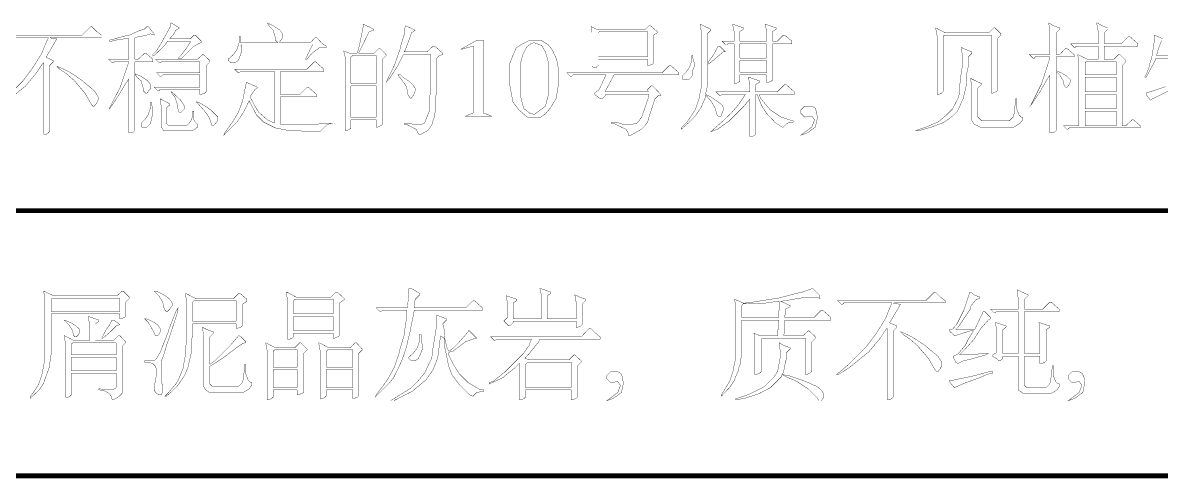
# Model space of a CAD drawing. Extents: x 94 to 452, y -72 to 1042.
# Drawn here: x 280.06 to 314.61, y 211.35 to 225.16 of the extents above; entities that cross this region are included whole.
import ezdxf

# ---------------------------------------------------------------- set-up
doc = ezdxf.new("R2010")
doc.units = 0
doc.header["$MEASUREMENT"] = 0
doc.layers.add('TREE_LAYER', color=7, linetype='Continuous')

msp = doc.modelspace()

# ---------------------------------------------------------------- linework, layer by layer
at = {"layer": 'TREE_LAYER'}
for points, const_width, elevation in [([(282.153863, 225.048698), (282.126412, 225.048698), (281.865627, 224.787914), (279.189157, 224.787914)], 0.01, 65), ([(279.559745, 222.770267), (280.136216, 223.236933), (280.479353, 223.648698), (280.644059, 223.895757), (280.685235, 223.950659), (280.698961, 223.923208), (280.698961, 221.782031), (280.767588, 221.782031), (280.836216, 221.823208), (280.877392, 221.864384), (280.877392, 223.868306), (280.987196, 223.97811), (280.987196, 224.019286), (280.767588, 224.115365), (281.097, 224.67811), (281.097, 224.67811), (280.891118, 224.705561), (280.904843, 224.719286), (282.455823, 224.719286), (282.455823, 224.787914), (282.304843, 224.897718), (282.153863, 225.048698), (282.153863, 225.048698)], 0.01, 65), ([(283.869549, 225.048698), (283.828372, 225.048698), (283.74602, 224.966345), (283.649941, 224.938894), (283.636216, 224.938894), (283.293078, 224.787914), (283.265627, 224.787914), (282.895039, 224.691835), (282.867588, 224.67811), (282.689157, 224.636933), (282.689157, 224.609482), (282.77151, 224.609482), (282.867588, 224.636933), (282.908765, 224.636933), (282.908765, 224.650659), (283.183274, 224.67811), (283.183274, 224.67811), (283.224451, 224.67811), (283.265627, 224.691835), (283.279353, 224.67811), (283.279353, 224.060463), (283.279353, 224.060463), (282.661706, 224.060463), (282.77151, 223.950659), (282.798961, 223.950659), (282.840137, 223.97811), (283.279353, 223.97811), (283.279353, 223.97811), (283.018569, 223.209482), (282.689157, 222.564384), (282.689157, 222.550659), (282.702882, 222.564384), (282.798961, 222.701639), (282.977392, 222.976149), (283.210725, 223.360463), (283.279353, 223.456541), (283.279353, 223.456541), (283.279353, 221.823208), (283.361706, 221.823208), (283.416608, 221.850659), (283.457784, 221.891835), (283.457784, 223.607521), (283.47151, 223.607521), (283.47151, 223.593796), (283.526412, 223.511443), (283.649941, 223.401639), (283.718569, 223.182031), (283.718569, 223.099678), (283.787196, 223.031051), (283.828372, 223.031051), (283.938176, 223.168306), (283.938176, 223.291835), (283.855823, 223.401639), (283.649941, 223.538894), (283.595039, 223.566345), (283.457784, 223.621247), (283.457784, 223.97811), (283.47151, 223.97811), (284.006804, 223.97811), (284.006804, 224.060463), (283.800922, 224.238894), (283.759745, 224.238894), (283.567588, 224.060463), (283.47151, 224.060463), (283.457784, 224.060463), (283.457784, 224.705561), (283.485235, 224.719286), (283.540137, 224.733012), (283.567588, 224.733012), (283.814647, 224.787914), (283.938176, 224.82909), (284.04798, 224.787914), (284.04798, 224.82909), (284.034255, 224.842816), (283.869549, 225.048698), (283.869549, 225.048698)], 0.01, 65), ([(284.569549, 225.158502), (284.555823, 225.158502), (284.555823, 225.076149), (284.32249, 224.650659), (284.295039, 224.595757), (284.116608, 224.307521), (284.006804, 224.197718), (284.006804, 224.170267), (284.04798, 224.170267), (284.363667, 224.472227), (284.459745, 224.609482), (285.14602, 224.609482), (285.14602, 224.595757), (285.14602, 224.568306), (284.995039, 224.348698), (284.857784, 224.170267), (284.775431, 224.087914), (284.885235, 224.087914), (285.255823, 224.458502), (285.269549, 224.458502), (285.475431, 224.568306), (285.475431, 224.609482), (285.297, 224.787914), (285.255823, 224.787914), (285.14602, 224.67811), (284.528372, 224.67811), (284.528372, 224.691835), (284.638176, 224.815365), (284.706804, 224.938894), (284.816608, 225.007521), (284.569549, 225.158502), (284.569549, 225.158502)], 0.01, 65), ([(287.479353, 225.158502), (287.479353, 225.158502), (287.54798, 225.048698), (287.657784, 224.938894), (287.726412, 224.719286), (287.726412, 224.636933), (287.795039, 224.568306), (287.795039, 224.568306), (286.669549, 224.568306), (286.669549, 224.568306), (286.669549, 224.746737), (286.628372, 224.746737), (286.628372, 224.568306), (286.559745, 224.348698), (286.449941, 224.197718), (286.298961, 224.060463), (286.298961, 224.019286), (286.381314, 223.950659), (286.491118, 223.950659), (286.600922, 224.019286), (286.669549, 224.197718), (286.710725, 224.307521), (286.710725, 224.431051), (286.683274, 224.485953), (286.697, 224.499678), (288.851902, 224.499678), (288.865627, 224.485953), (288.824451, 224.458502), (288.810725, 224.417325), (288.64602, 224.060463), (288.687196, 224.060463), (288.838176, 224.238894), (289.07151, 224.417325), (289.085235, 224.417325), (289.263667, 224.417325), (289.263667, 224.458502), (289.153863, 224.527129), (288.975431, 224.719286), (288.934255, 224.719286), (288.797, 224.568306), (287.849941, 224.568306), (287.849941, 224.568306), (287.849941, 224.582031), (287.94602, 224.705561), (287.94602, 224.82909), (287.863667, 224.938894), (287.657784, 225.076149), (287.479353, 225.158502), (287.479353, 225.158502)], 0.01, 65), ([(290.402882, 225.117325), (290.389157, 225.117325), (290.389157, 225.034972), (290.306804, 224.623208), (290.279353, 224.485953), (290.210725, 224.238894), (290.197, 224.238894), (289.977392, 224.238894), (289.798961, 224.307521), (289.840137, 224.142816), (289.840137, 221.891835), (289.92249, 221.905561), (289.977392, 221.933012), (290.018569, 221.974188), (290.018569, 222.221247), (290.032294, 222.221247), (290.787196, 222.221247), (290.787196, 222.221247), (290.787196, 222.001639), (290.828372, 222.001639), (290.924451, 222.042816), (290.979353, 222.083992), (290.979353, 224.060463), (291.089157, 224.170267), (291.089157, 224.197718), (290.897, 224.389874), (290.869549, 224.389874), (290.718569, 224.238894), (290.251902, 224.238894), (290.251902, 224.238894), (290.567588, 224.883992), (290.581314, 224.897718), (290.718569, 224.938894), (290.718569, 224.966345), (290.402882, 225.117325), (290.402882, 225.117325)], 0.01, 65), ([(291.679353, 225.076149), (291.665627, 225.062423), (291.638176, 224.815365), (291.528372, 224.458502), (291.528372, 224.417325), (291.336216, 223.868306), (291.089157, 223.360463), (291.17151, 223.442816), (291.44602, 223.868306), (291.610725, 224.197718), (292.434255, 224.197718), (292.434255, 224.197718), (292.434255, 223.374188), (292.434255, 223.374188), (292.420529, 223.031051), (292.406804, 222.619286), (292.406804, 222.509482), (292.324451, 222.3036), (292.297, 222.234972), (292.255823, 222.125169), (292.242098, 222.111443), (292.159745, 222.083992), (291.995039, 222.083992), (291.638176, 222.111443), (291.638176, 222.083992), (291.706804, 222.083992), (291.995039, 221.933012), (292.077392, 221.782031), (292.14602, 221.782031), (292.365627, 221.905561), (292.475431, 222.070267), (292.516608, 222.221247), (292.544059, 222.289874), (292.585235, 222.523208), (292.598961, 222.934972), (292.626412, 223.333012), (292.626412, 224.087914), (292.695039, 224.170267), (292.804843, 224.197718), (292.804843, 224.238894), (292.557784, 224.458502), (292.516608, 224.458502), (292.324451, 224.28007), (291.638176, 224.28007), (291.638176, 224.28007), (291.665627, 224.334972), (291.693078, 224.4036), (291.775431, 224.623208), (291.857784, 224.856541), (291.967588, 224.938894), (291.679353, 225.076149), (291.679353, 225.076149)], 0.01, 65), ([(299.104843, 225.076149), (299.063667, 225.076149), (298.953863, 224.966345), (297.47151, 224.966345), (297.306804, 225.048698), (297.334255, 224.870267), (297.334255, 223.840855), (297.402882, 223.799678), (297.444059, 223.799678), (297.526412, 223.868306), (297.526412, 224.046737), (297.526412, 224.060463), (299.02249, 224.060463), (299.02249, 224.046737), (299.02249, 223.868306), (299.063667, 223.868306), (299.173471, 223.909482), (299.200922, 223.950659), (299.200922, 224.787914), (299.310725, 224.856541), (299.310725, 224.897718), (299.104843, 225.076149), (299.104843, 225.076149)], 0.01, 65), ([(297.553863, 224.897718), (297.553863, 224.897718), (299.02249, 224.897718), (299.02249, 224.897718), (299.02249, 224.12909), (299.02249, 224.12909), (297.526412, 224.12909), (297.526412, 224.12909), (297.526412, 224.856541), (297.553863, 224.897718), (297.553863, 224.897718)], 0.01, 65), ([(300.628372, 225.117325), (300.614647, 225.117325), (300.614647, 225.089874), (300.655823, 224.870267), (300.655823, 223.236933), (300.600922, 222.976149), (300.587196, 222.88007), (300.477392, 222.550659), (300.367588, 222.372227), (300.216608, 222.15262), (300.038176, 221.974188), (300.038176, 221.933012), (300.27151, 222.138894), (300.477392, 222.344776), (300.655823, 222.619286), (300.765627, 222.88007), (300.779353, 222.962423), (300.806804, 222.948698), (300.957784, 222.770267), (301.067588, 222.57811), (301.12249, 222.385953), (301.163667, 222.331051), (301.24602, 222.331051), (301.314647, 222.509482), (301.314647, 222.591835), (301.287196, 222.660463), (301.259745, 222.687914), (301.095039, 222.811443), (300.930333, 222.921247), (300.793078, 222.989874), (300.793078, 223.058502), (300.834255, 223.236933), (300.834255, 224.82909), (300.944059, 224.938894), (300.944059, 224.966345), (300.765627, 225.048698), (300.628372, 225.117325), (300.628372, 225.117325)], 0.01, 65), ([(301.616608, 225.117325), (301.602882, 225.117325), (301.602882, 225.1036), (301.644059, 224.911443), (301.644059, 224.609482), (301.644059, 224.609482), (301.273471, 224.609482), (301.383274, 224.499678), (301.424451, 224.499678), (301.465627, 224.527129), (301.644059, 224.527129), (301.644059, 224.527129), (301.644059, 223.319286), (301.726412, 223.333012), (301.781314, 223.360463), (301.82249, 223.401639), (301.82249, 223.58007), (301.836216, 223.58007), (302.632294, 223.58007), (302.632294, 223.58007), (302.632294, 223.360463), (302.700922, 223.360463), (302.769549, 223.387914), (302.810725, 223.42909), (302.810725, 224.527129), (302.824451, 224.527129), (303.400922, 224.527129), (303.400922, 224.609482), (303.181314, 224.787914), (303.140137, 224.787914), (302.961706, 224.609482), (302.824451, 224.609482), (302.810725, 224.609482), (302.810725, 224.897718), (302.920529, 224.966345), (302.920529, 225.007521), (302.604843, 225.117325), (302.591118, 225.117325), (302.591118, 225.1036), (302.632294, 224.911443), (302.632294, 224.609482), (302.632294, 224.609482), (301.836216, 224.609482), (301.82249, 224.609482), (301.82249, 224.897718), (301.932294, 224.966345), (301.932294, 225.007521), (301.616608, 225.117325), (301.616608, 225.117325)], 0.01, 65), ([(307.765627, 225.007521), (307.765627, 225.007521), (307.765627, 224.98007), (307.806804, 224.760463), (307.806804, 222.989874), (307.889157, 223.0036), (307.944059, 223.031051), (307.985235, 223.072227), (307.985235, 224.746737), (308.026412, 224.787914), (309.440137, 224.787914), (309.453863, 224.787914), (309.453863, 223.031051), (309.495039, 223.031051), (309.591118, 223.072227), (309.632294, 223.099678), (309.632294, 224.67811), (309.742098, 224.787914), (309.742098, 224.82909), (309.563667, 225.007521), (309.52249, 225.007521), (309.37151, 224.856541), (308.053863, 224.856541), (307.765627, 225.007521), (307.765627, 225.007521)], 0.01, 65), ([(311.197, 225.158502), (311.197, 225.158502), (311.197, 225.131051), (311.224451, 224.911443), (311.224451, 224.211443), (311.224451, 224.197718), (310.606804, 224.197718), (310.716608, 224.087914), (310.757784, 224.087914), (310.785235, 224.12909), (311.224451, 224.12909), (311.224451, 224.12909), (311.224451, 224.087914), (310.977392, 223.319286), (310.64798, 222.660463), (310.757784, 222.811443), (310.936216, 223.085953), (311.155823, 223.470267), (311.224451, 223.566345), (311.224451, 223.566345), (311.224451, 221.823208), (311.306804, 221.823208), (311.375431, 221.850659), (311.416608, 221.891835), (311.416608, 223.676149), (311.416608, 223.689874), (311.526412, 223.58007), (311.636216, 223.401639), (311.663667, 223.250659), (311.704843, 223.209482), (311.74602, 223.209482), (311.814647, 223.291835), (311.855823, 223.387914), (311.855823, 223.42909), (311.732294, 223.55262), (311.567588, 223.648698), (311.457784, 223.689874), (311.416608, 223.717325), (311.416608, 224.12909), (311.416608, 224.12909), (311.965627, 224.12909), (311.965627, 224.197718), (311.74602, 224.389874), (311.704843, 224.389874), (311.526412, 224.197718), (311.416608, 224.197718), (311.416608, 224.211443), (311.416608, 224.856541), (311.526412, 224.966345), (311.526412, 225.007521), (311.334255, 225.076149), (311.197, 225.158502), (311.197, 225.158502)], 0.01, 65), ([(312.665627, 225.158502), (312.651902, 225.158502), (312.651902, 225.131051), (312.693078, 224.911443), (312.693078, 224.540855), (312.693078, 224.527129), (311.855823, 224.527129), (311.965627, 224.417325), (311.993078, 224.417325), (312.034255, 224.458502), (312.693078, 224.458502), (312.693078, 224.458502), (312.693078, 224.060463), (312.693078, 224.060463), (312.363667, 224.060463), (312.075431, 224.197718), (312.102882, 223.964384), (312.102882, 222.042816), (312.102882, 222.042816), (311.636216, 222.042816), (311.74602, 221.933012), (311.773471, 221.933012), (311.814647, 221.974188), (313.969549, 221.974188), (313.969549, 222.042816), (313.763667, 222.221247), (313.72249, 222.221247), (313.530333, 222.042816), (313.434255, 222.042816), (313.420529, 222.042816), (313.420529, 223.868306), (313.530333, 223.97811), (313.530333, 224.019286), (313.351902, 224.197718), (313.310725, 224.197718), (313.173471, 224.060463), (312.885235, 224.060463), (312.87151, 224.060463), (312.87151, 224.458502), (312.885235, 224.458502), (313.900922, 224.458502), (313.900922, 224.527129), (313.653863, 224.746737), (313.612686, 224.746737), (313.393078, 224.527129), (312.885235, 224.527129), (312.87151, 224.540855), (312.87151, 224.856541), (312.981314, 224.966345), (312.981314, 225.007521), (312.802882, 225.076149), (312.665627, 225.158502), (312.665627, 225.158502)], 0.01, 65), ([(279.381314, 224.719286), (280.836216, 224.719286), (280.836216, 224.705561), (280.698961, 224.389874), (280.698961, 224.376149), (280.616608, 224.197718), (280.355823, 223.785953), (280.067588, 223.401639), (279.504843, 222.838894)], 0.01, 65), ([(294.040137, 224.636933), (293.84798, 224.636933), (293.353863, 224.362423), (293.381314, 224.362423), (293.738176, 224.458502), (293.738176, 224.211443), (293.738176, 222.523208), (293.724451, 222.427129), (293.491118, 222.331051), (294.287196, 222.331051), (294.081314, 222.413404), (294.040137, 222.427129), (294.040137, 222.509482), (294.040137, 224.636933), (294.040137, 224.636933)], 0.01, 65), ([(295.783274, 224.636933), (295.453863, 224.636933), (295.179353, 224.499678), (295.028372, 224.389874), (294.932294, 224.170267), (294.836216, 223.923208), (294.82249, 223.593796), (294.82249, 223.374188), (294.932294, 222.770267), (295.110725, 222.523208), (295.37151, 222.3036), (295.783274, 222.3036), (295.783274, 222.3036), (295.920529, 222.399678), (296.07151, 222.57811), (296.249941, 222.88007), (296.291118, 223.140855), (296.332294, 223.360463), (296.332294, 223.470267), (296.332294, 223.662423), (296.263667, 224.046737), (296.140137, 224.321247), (296.002882, 224.499678), (295.783274, 224.636933), (295.783274, 224.636933)], 0.01, 65), ([(295.563667, 224.55458), (295.591118, 224.55458), (295.810725, 224.472227), (295.920529, 224.28007), (296.002882, 223.991835), (296.002882, 222.948698), (295.920529, 222.633012), (295.591118, 222.385953), (295.453863, 222.413404), (295.261706, 222.564384), (295.151902, 222.989874), (295.151902, 223.882031), (295.234255, 224.197718), (295.344059, 224.417325), (295.495039, 224.540855), (295.563667, 224.55458), (295.563667, 224.55458)], 0.01, 65), ([(314.655823, 224.67811), (314.395039, 224.787914), (314.395039, 224.595757), (314.326412, 224.156541), (314.326412, 224.12909), (314.257784, 223.923208), (314.257784, 223.868306), (314.175431, 223.648698), (314.106804, 223.511443), (314.14798, 223.511443), (314.14798, 223.511443), (314.408765, 223.991835), (314.449941, 224.087914), (314.834255, 224.087914)], 0.01, 65), ([(314.834255, 224.170267), (314.477392, 224.170267), (314.463667, 224.170267), (314.504843, 224.293796), (314.504843, 224.321247), (314.614647, 224.623208)], 0.01, 65), ([(285.544059, 224.197718), (285.516608, 224.197718), (285.365627, 224.060463), (284.089157, 224.060463), (284.198961, 223.950659), (284.226412, 223.950659), (284.267588, 223.97811), (285.434255, 223.97811), (285.434255, 223.97811), (285.434255, 223.662423), (285.434255, 223.648698), (284.116608, 223.648698), (284.226412, 223.538894), (284.267588, 223.538894), (284.308765, 223.58007), (285.434255, 223.58007), (285.434255, 223.58007), (285.434255, 223.223208), (285.434255, 223.209482), (284.04798, 223.209482), (284.157784, 223.099678), (284.198961, 223.099678), (284.226412, 223.140855), (285.434255, 223.140855), (285.434255, 223.140855), (285.434255, 222.989874), (285.475431, 222.989874), (285.585235, 223.031051), (285.626412, 223.072227), (285.626412, 223.868306), (285.736216, 223.97811), (285.736216, 224.019286), (285.544059, 224.197718), (285.544059, 224.197718)], 0.01, 65), ([(301.204843, 224.458502), (301.163667, 224.458502), (301.026412, 224.197718), (300.875431, 223.991835), (300.875431, 223.909482), (301.314647, 224.28007), (301.383274, 224.28007), (301.204843, 224.458502), (301.204843, 224.458502)], 0.01, 65), ([(301.82249, 224.527129), (301.836216, 224.527129), (302.632294, 224.527129), (302.632294, 224.527129), (302.632294, 224.101639), (302.632294, 224.087914), (301.836216, 224.087914), (301.82249, 224.101639), (301.82249, 224.527129), (301.82249, 224.527129)], 0.01, 65), ([(308.534255, 224.417325), (308.534255, 224.417325), (308.534255, 224.4036), (308.575431, 224.183992), (308.575431, 223.85458), (308.534255, 223.648698), (308.520529, 223.415365), (308.493078, 223.291835), (308.493078, 223.236933), (308.465627, 222.921247), (308.273471, 222.550659), (308.081314, 222.358502), (307.834255, 222.15262), (307.477392, 222.001639), (307.14798, 221.891835), (307.257784, 221.891835), (307.642098, 222.001639), (307.998961, 222.138894), (308.026412, 222.15262), (308.273471, 222.331051), (308.424451, 222.482031), (308.602882, 222.88007), (308.644059, 223.058502), (308.685235, 223.236933), (308.698961, 223.42909), (308.712686, 223.607521), (308.712686, 223.662423), (308.753863, 223.85458), (308.753863, 224.12909), (308.863667, 224.238894), (308.863667, 224.28007), (308.685235, 224.348698), (308.534255, 224.417325), (308.534255, 224.417325)], 0.01, 65), ([(288.94798, 223.97811), (288.906804, 223.97811), (288.687196, 223.758502), (286.491118, 223.758502), (286.600922, 223.648698), (286.628372, 223.648698), (286.669549, 223.689874), (287.685235, 223.689874), (287.698961, 223.689874), (287.698961, 222.125169), (287.685235, 222.125169), (287.479353, 222.221247), (287.218569, 222.45458), (287.12249, 222.605561), (286.957784, 222.921247), (287.108765, 223.140855), (287.177392, 223.182031), (287.177392, 223.209482), (286.84798, 223.360463), (286.738176, 222.825169), (286.738176, 222.811443), (286.600922, 222.440855), (286.449941, 222.193796), (286.298961, 221.974188), (286.189157, 221.823208), (286.161706, 221.75458), (286.573471, 222.166345), (286.779353, 222.482031), (286.930333, 222.797718), (286.930333, 222.797718), (287.149941, 222.372227), (287.369549, 222.15262), (287.726412, 221.974188), (288.151902, 221.891835), (289.085235, 221.864384), (289.304843, 222.083992), (289.455823, 222.111443), (288.824451, 222.083992), (287.877392, 222.083992), (287.877392, 222.083992), (287.877392, 222.921247), (287.877392, 222.921247), (288.975431, 222.921247), (288.975431, 222.989874), (288.728372, 223.209482), (288.687196, 223.209482), (288.467588, 222.989874), (287.877392, 222.989874), (287.877392, 223.0036), (287.877392, 223.689874), (287.877392, 223.689874), (289.195039, 223.689874), (289.195039, 223.758502), (288.94798, 223.97811), (288.94798, 223.97811)], 0.01, 65), ([(290.059745, 224.156541), (290.059745, 224.170267), (290.787196, 224.170267), (290.787196, 224.156541), (290.787196, 223.333012), (290.787196, 223.319286), (290.032294, 223.319286), (290.018569, 223.333012), (290.018569, 224.12909), (290.059745, 224.156541), (290.059745, 224.156541)], 0.01, 65), ([(299.72249, 223.868306), (299.681314, 223.868306), (299.461706, 223.648698), (296.565627, 223.648698), (296.675431, 223.538894), (296.716608, 223.538894), (296.757784, 223.58007), (297.759745, 223.58007), (297.759745, 223.58007), (297.74602, 223.55262), (297.553863, 223.140855), (297.416608, 223.031051), (297.416608, 222.989874), (297.595039, 222.85262), (297.636216, 222.85262), (297.74602, 222.962423), (297.74602, 222.989874), (299.049941, 222.989874), (299.063667, 222.948698), (298.844059, 222.3036), (298.693078, 222.111443), (298.528372, 222.083992), (298.281314, 222.083992), (298.04798, 222.15262), (297.924451, 222.15262), (297.924451, 222.111443), (297.993078, 222.111443), (298.363667, 221.933012), (298.432294, 221.823208), (298.432294, 221.75458), (298.514647, 221.75458), (298.830333, 221.933012), (298.953863, 222.056541), (299.02249, 222.15262), (299.063667, 222.3036), (299.242098, 222.85262), (299.351902, 222.962423), (299.420529, 222.962423), (299.420529, 222.989874), (299.173471, 223.250659), (299.132294, 223.250659), (299.02249, 223.140855), (299.036216, 223.085953), (299.036216, 223.072227), (297.74602, 223.072227), (297.74602, 223.099678), (297.993078, 223.566345), (298.006804, 223.58007), (299.969549, 223.58007), (299.969549, 223.648698), (299.72249, 223.868306), (299.72249, 223.868306)], 0.01, 65), ([(300.395039, 224.170267), (300.367588, 224.170267), (300.367588, 224.019286), (300.285235, 223.799678), (300.175431, 223.648698), (300.065627, 223.538894), (300.065627, 223.470267), (300.106804, 223.42909), (300.257784, 223.42909), (300.367588, 223.538894), (300.395039, 223.7036), (300.395039, 223.731051), (300.436216, 223.827129), (300.436216, 223.950659), (300.395039, 224.087914), (300.395039, 224.170267), (300.395039, 224.170267)], 0.01, 65), ([(301.82249, 224.019286), (301.836216, 224.019286), (302.632294, 224.019286), (302.632294, 224.019286), (302.632294, 223.662423), (302.632294, 223.648698), (301.836216, 223.648698), (301.82249, 223.662423), (301.82249, 224.019286), (301.82249, 224.019286)], 0.01, 65), ([(312.32249, 223.97811), (312.32249, 223.97811), (313.242098, 223.97811), (313.242098, 223.97811), (313.242098, 223.58007), (313.242098, 223.58007), (312.295039, 223.58007), (312.295039, 223.58007), (312.295039, 223.950659), (312.32249, 223.97811), (312.32249, 223.97811)], 0.01, 65), ([(281.110725, 223.840855), (281.097, 223.840855), (281.179353, 223.758502), (281.385235, 223.621247), (281.618569, 223.415365), (281.94798, 223.031051), (282.153863, 222.674188), (282.195039, 222.633012), (282.236216, 222.633012), (282.304843, 222.72909), (282.34602, 222.811443), (282.34602, 222.921247), (282.236216, 223.099678), (281.838176, 223.42909), (281.618569, 223.58007), (281.440137, 223.689874), (281.206804, 223.799678), (281.110725, 223.840855), (281.110725, 223.840855)], 0.01, 65), ([(291.528372, 223.58007), (291.44602, 223.58007), (291.555823, 223.442816), (291.706804, 223.223208), (291.74798, 222.989874), (291.816608, 222.88007), (291.857784, 222.88007), (291.926412, 222.989874), (291.967588, 223.099678), (291.967588, 223.182031), (291.898961, 223.27811), (291.802882, 223.374188), (291.597, 223.511443), (291.528372, 223.58007), (291.528372, 223.58007)], 0.01, 65), ([(302.097, 223.511443), (302.083274, 223.511443), (302.083274, 223.483992), (302.124451, 223.305561), (302.124451, 223.072227), (302.110725, 223.072227), (301.095039, 223.072227), (301.204843, 222.962423), (301.24602, 222.962423), (301.273471, 222.989874), (301.973471, 222.989874), (301.987196, 222.989874), (301.795039, 222.701639), (301.575431, 222.440855), (301.287196, 222.166345), (300.944059, 221.864384), (301.136216, 221.933012), (301.493078, 222.18007), (301.932294, 222.619286), (302.110725, 222.838894), (302.124451, 222.838894), (302.124451, 221.713404), (302.193078, 221.713404), (302.261706, 221.740855), (302.302882, 221.782031), (302.302882, 222.989874), (302.302882, 222.989874), (302.330333, 222.989874), (302.344059, 222.989874), (302.481314, 222.646737), (302.632294, 222.413404), (302.893078, 222.138894), (303.098961, 222.001639), (303.140137, 222.001639), (303.249941, 222.111443), (303.359745, 222.15262), (303.442098, 222.15262), (303.442098, 222.193796), (303.400922, 222.193796), (303.07151, 222.3036), (302.742098, 222.523208), (302.453863, 222.866345), (302.440137, 222.893796), (302.412686, 222.989874), (302.412686, 222.989874), (303.469549, 222.989874), (303.469549, 223.072227), (303.22249, 223.291835), (303.181314, 223.291835), (302.961706, 223.072227), (302.302882, 223.072227), (302.302882, 223.072227), (302.302882, 223.291835), (302.412686, 223.360463), (302.412686, 223.401639), (302.097, 223.511443), (302.097, 223.511443)], 0.01, 65), ([(312.295039, 223.497718), (312.295039, 223.511443), (313.242098, 223.511443), (313.242098, 223.497718), (313.242098, 223.072227), (313.242098, 223.072227), (312.295039, 223.072227), (312.295039, 223.072227), (312.295039, 223.497718), (312.295039, 223.497718)], 0.01, 65), ([(290.018569, 223.250659), (290.032294, 223.250659), (290.787196, 223.250659), (290.787196, 223.250659), (290.787196, 222.3036), (290.787196, 222.3036), (290.032294, 222.3036), (290.018569, 222.3036), (290.018569, 223.250659), (290.018569, 223.250659)], 0.01, 65), ([(308.836216, 223.470267), (308.82249, 223.470267), (308.82249, 223.442816), (308.863667, 223.223208), (308.863667, 222.193796), (308.932294, 222.083992), (309.110725, 222.001639), (310.140137, 222.001639), (310.208765, 222.042816), (310.332294, 222.125169), (310.400922, 222.221247), (310.400922, 222.3036), (310.359745, 222.3036), (310.291118, 222.372227), (310.22249, 222.550659), (310.22249, 222.85262), (310.181314, 222.85262), (310.181314, 222.756541), (310.140137, 222.399678), (310.112686, 222.3036), (310.002882, 222.193796), (309.151902, 222.193796), (309.042098, 222.3036), (309.042098, 223.182031), (309.151902, 223.291835), (309.151902, 223.319286), (308.973471, 223.401639), (308.836216, 223.470267), (308.836216, 223.470267)], 0.01, 65), ([(314.738176, 223.223208), (314.14798, 223.031051), (314.14798, 222.989874), (314.285235, 222.811443), (314.326412, 222.85262), (314.340137, 222.85262), (314.834255, 223.099678)], 0.01, 65), ([(284.240137, 222.85262), (284.226412, 222.85262), (284.226412, 222.825169), (284.267588, 222.605561), (284.267588, 222.001639), (284.336216, 221.891835), (285.214647, 221.891835), (285.283274, 221.933012), (285.365627, 222.001639), (285.365627, 222.083992), (285.297, 222.15262), (285.255823, 222.221247), (285.255823, 222.482031), (285.214647, 222.482031), (285.214647, 222.372227), (285.187196, 222.221247), (285.104843, 222.111443), (285.036216, 222.042816), (284.487196, 222.042816), (284.418569, 222.111443), (284.418569, 222.591835), (284.514647, 222.660463), (284.528372, 222.660463), (284.528372, 222.701639), (284.240137, 222.85262), (284.240137, 222.85262)], 0.01, 65), ([(284.569549, 223.072227), (284.555823, 223.072227), (284.679353, 222.907521), (284.74798, 222.701639), (284.775431, 222.523208), (284.775431, 222.482031), (284.816608, 222.440855), (284.857784, 222.440855), (284.967588, 222.550659), (284.967588, 222.633012), (284.857784, 222.811443), (284.624451, 223.031051), (284.569549, 223.072227), (284.569549, 223.072227)], 0.01, 65), ([(312.295039, 222.989874), (312.295039, 222.989874), (313.242098, 222.989874), (313.242098, 222.989874), (313.242098, 222.564384), (313.242098, 222.550659), (312.295039, 222.550659), (312.295039, 222.564384), (312.295039, 222.989874), (312.295039, 222.989874)], 0.01, 65), ([(283.979353, 222.742816), (283.938176, 222.742816), (283.938176, 222.591835), (283.869549, 222.372227), (283.759745, 222.221247), (283.649941, 222.111443), (283.649941, 222.042816), (283.677392, 222.001639), (283.828372, 222.001639), (283.938176, 222.111443), (283.979353, 222.276149), (283.979353, 222.3036), (284.006804, 222.399678), (284.006804, 222.523208), (283.979353, 222.660463), (283.979353, 222.742816), (283.979353, 222.742816)], 0.01, 65), ([(285.338176, 222.770267), (285.324451, 222.770267), (285.338176, 222.756541), (285.557784, 222.509482), (285.653863, 222.385953), (285.736216, 222.248698), (285.804843, 222.042816), (285.84602, 222.042816), (285.983274, 222.193796), (285.983274, 222.3036), (285.791118, 222.495757), (285.667588, 222.591835), (285.489157, 222.701639), (285.338176, 222.770267), (285.338176, 222.770267)], 0.01, 65), ([(304.004843, 222.633012), (303.785235, 222.633012), (303.675431, 222.523208), (303.675431, 222.413404), (303.785235, 222.3036), (304.004843, 222.331051), (304.087196, 222.221247), (304.004843, 222.001639), (303.675431, 221.75458), (303.867588, 221.823208), (304.114647, 222.001639), (304.169549, 222.262423), (304.155823, 222.440855), (304.100922, 222.57811), (304.004843, 222.633012), (304.004843, 222.633012)], 0.01, 65), ([(312.295039, 222.482031), (312.295039, 222.482031), (313.242098, 222.482031), (313.242098, 222.482031), (313.242098, 222.042816), (313.242098, 222.042816), (312.295039, 222.042816), (312.295039, 222.042816), (312.295039, 222.482031), (312.295039, 222.482031)], 0.01, 65), ([(221.22612, 219.464371), (399.22612, 219.464371)], 0.15, 178), ([(280.698974, 217.023767), (280.698974, 217.023767), (280.698974, 217.010041), (280.726425, 216.790434), (280.726425, 214.937492), (280.657797, 214.566904), (280.657797, 214.539453), (280.547993, 214.210041), (280.438189, 214.03161), (280.287209, 213.812002), (280.287209, 213.770826), (280.561719, 214.03161), (280.698974, 214.237492), (280.712699, 214.30612), (280.795052, 214.512002), (280.808778, 214.553179), (280.877405, 214.745336), (280.89113, 214.923767), (280.89113, 214.923767), (280.89113, 214.964943), (280.918581, 215.088473), (280.918581, 216.323767), (280.918581, 216.337492), (282.99113, 216.337492), (283.004856, 216.323767), (283.004856, 216.186512), (283.046032, 216.186512), (283.142111, 216.227688), (283.183287, 216.255139), (283.183287, 216.694355), (283.293091, 216.804159), (283.293091, 216.845336), (283.11466, 217.023767), (283.073483, 217.023767), (282.922503, 216.886512), (280.987209, 216.886512), (280.698974, 217.023767), (280.698974, 217.023767)], 0.01, 66), ([(284.130346, 217.023767), (284.047993, 217.023767), (284.198974, 216.872786), (284.308778, 216.694355), (284.336229, 216.543375), (284.377405, 216.447296), (284.418581, 216.40612), (284.446032, 216.40612), (284.528385, 216.488473), (284.597013, 216.584551), (284.597013, 216.666904), (284.51466, 216.790434), (284.377405, 216.886512), (284.130346, 217.023767), (284.130346, 217.023767)], 0.01, 66), ([(285.008778, 216.955139), (284.995052, 216.955139), (284.995052, 216.927688), (285.036229, 216.708081), (285.036229, 215.637492), (284.995052, 215.1571), (284.995052, 215.074747), (284.926425, 214.704159), (284.926425, 214.676708), (284.775444, 214.319845), (284.706817, 214.210041), (284.487209, 213.949257), (284.377405, 213.839453), (284.418581, 213.839453), (284.583287, 213.976708), (284.747993, 214.141414), (284.967601, 214.4571), (285.077405, 214.717885), (285.077405, 214.772786), (285.104856, 214.855139), (285.146032, 215.033571), (285.187209, 215.212002), (285.187209, 215.568865), (285.21466, 215.664943), (285.21466, 216.035532), (285.228385, 216.035532), (286.532307, 216.035532), (286.532307, 216.035532), (286.532307, 215.898277), (286.573483, 215.898277), (286.669562, 215.925728), (286.724464, 215.966904), (286.724464, 216.625728), (286.861719, 216.721806), (286.861719, 216.735532), (286.861719, 216.776708), (286.655836, 216.955139), (286.61466, 216.955139), (286.463679, 216.804159), (285.297013, 216.804159), (285.008778, 216.955139), (285.008778, 216.955139)], 0.01, 66), ([(288.069562, 216.996316), (288.055836, 216.996316), (288.055836, 216.968865), (288.097013, 216.749257), (288.097013, 215.568865), (288.16564, 215.568865), (288.234268, 215.596316), (288.275444, 215.637492), (288.275444, 215.747296), (288.28917, 215.747296), (289.483287, 215.747296), (289.483287, 215.747296), (289.483287, 215.596316), (289.524464, 215.596316), (289.620542, 215.637492), (289.675444, 215.678669), (289.675444, 216.666904), (289.812699, 216.762983), (289.812699, 216.776708), (289.812699, 216.804159), (289.606817, 216.996316), (289.56564, 216.996316), (289.41466, 216.845336), (288.357797, 216.845336), (288.069562, 216.996316), (288.069562, 216.996316)], 0.01, 66), ([(291.857797, 217.10612), (291.775444, 217.10612), (291.775444, 216.968865), (291.734268, 216.515924), (290.787209, 216.515924), (290.897013, 216.40612), (290.938189, 216.40612), (290.979366, 216.447296), (291.720542, 216.447296), (291.720542, 216.433571), (291.706817, 216.296316), (291.706817, 216.213963), (291.638189, 215.747296), (291.638189, 215.70612), (291.487209, 215.198277), (291.487209, 215.1571), (291.336229, 214.717885), (291.157797, 214.388473), (291.006817, 214.168865), (290.787209, 213.88063), (290.759758, 213.812002), (291.171523, 214.223767), (291.308778, 214.388473), (291.555836, 214.896316), (291.706817, 215.335532), (291.747993, 215.527688), (291.816621, 215.802198), (291.816621, 215.829649), (291.926425, 216.351218), (291.94015, 216.447296), (294.012699, 216.447296), (294.012699, 216.515924), (293.76564, 216.735532), (293.724464, 216.735532), (293.504856, 216.515924), (291.94015, 216.515924), (291.94015, 216.543375), (291.967601, 216.776708), (292.104856, 216.913963), (292.104856, 216.955139), (291.857797, 217.10612), (291.857797, 217.10612)], 0.01, 66), ([(295.769562, 217.10612), (295.755836, 217.10612), (295.755836, 217.078669), (295.797013, 216.900237), (295.797013, 216.186512), (295.783287, 216.186512), (294.959758, 216.186512), (294.946032, 216.186512), (294.946032, 216.666904), (295.055836, 216.735532), (295.055836, 216.735532), (295.055836, 216.776708), (294.726425, 216.886512), (294.767601, 216.68063), (294.767601, 216.227688), (294.657797, 216.117885), (294.808778, 215.966904), (294.836229, 215.966904), (294.946032, 216.076708), (294.946032, 216.104159), (294.959758, 216.117885), (296.853876, 216.117885), (296.853876, 216.104159), (296.853876, 215.925728), (296.936229, 215.939453), (296.99113, 215.966904), (297.032307, 216.008081), (297.032307, 216.625728), (297.142111, 216.735532), (297.142111, 216.776708), (296.963679, 216.845336), (296.812699, 216.913963), (296.853876, 216.68063), (296.853876, 216.186512), (296.853876, 216.186512), (295.975444, 216.186512), (295.975444, 216.186512), (295.975444, 216.886512), (296.085248, 216.955139), (296.085248, 216.955139), (296.085248, 216.996316), (295.769562, 217.10612), (295.769562, 217.10612)], 0.01, 66), ([(304.032307, 217.10612), (303.716621, 216.996316), (303.68917, 216.996316), (302.961719, 216.804159), (302.920542, 216.804159), (302.055836, 216.666904), (301.987209, 216.666904), (301.987209, 216.653179), (301.918581, 216.653179), (301.918581, 216.666904), (301.89113, 216.68063), (301.657797, 216.776708), (301.698974, 216.598277), (301.698974, 215.00612), (301.616621, 214.635532), (301.616621, 214.608081), (301.506817, 214.278669), (301.397013, 214.100237), (301.259758, 213.88063), (301.259758, 213.839453), (301.520542, 214.113963), (301.657797, 214.319845), (301.671523, 214.374747), (301.767601, 214.594355), (301.767601, 214.635532), (301.836229, 214.827688), (301.849954, 214.992394), (301.863679, 214.992394), (301.863679, 215.033571), (301.877405, 215.1571), (301.877405, 216.145336), (301.877405, 216.145336), (302.98917, 216.145336), (303.002895, 216.145336), (302.98917, 216.035532), (302.98917, 216.035532), (302.98917, 215.939453), (302.98917, 215.939453), (302.98917, 215.8571), (302.975444, 215.8571), (302.975444, 215.761022), (302.975444, 215.761022), (302.975444, 215.678669), (302.975444, 215.678669), (302.412699, 215.678669), (302.247993, 215.747296), (302.275444, 215.568865), (302.275444, 214.498277), (302.371523, 214.512002), (302.426425, 214.539453), (302.467601, 214.58063), (302.467601, 215.568865), (302.495052, 215.596316), (303.812699, 215.596316), (303.812699, 215.596316), (303.812699, 214.498277), (303.853876, 214.498277), (303.949954, 214.539453), (304.004856, 214.58063), (304.004856, 215.486512), (304.11466, 215.596316), (304.11466, 215.637492), (303.922503, 215.815924), (303.895052, 215.815924), (303.744072, 215.678669), (303.167601, 215.678669), (303.153876, 215.678669), (303.153876, 215.719845), (303.167601, 215.733571), (303.167601, 215.829649), (303.167601, 215.829649), (303.167601, 215.925728), (303.167601, 215.925728), (303.167601, 216.021806), (303.181327, 216.035532), (303.181327, 216.145336), (303.181327, 216.145336), (304.581327, 216.145336), (304.581327, 216.227688), (304.334268, 216.447296), (304.293091, 216.447296), (304.073483, 216.227688), (303.195052, 216.227688), (303.181327, 216.227688), (303.181327, 216.296316), (303.195052, 216.296316), (303.195052, 216.474747), (303.332307, 216.543375), (303.346032, 216.5571), (303.346032, 216.584551), (303.057797, 216.721806), (303.085248, 216.721806), (303.208778, 216.735532), (303.84015, 216.845336), (304.11466, 216.845336), (304.251915, 216.804159), (304.224464, 216.913963), (304.032307, 217.10612), (304.032307, 217.10612)], 0.01, 66), ([(307.751915, 216.996316), (307.724464, 216.996316), (307.463679, 216.735532), (304.787209, 216.735532), (304.897013, 216.625728), (304.938189, 216.625728), (304.979366, 216.666904), (306.434268, 216.666904), (306.434268, 216.653179), (306.297013, 216.337492), (306.297013, 216.323767), (306.21466, 216.145336), (305.953876, 215.733571), (305.66564, 215.349257), (305.102895, 214.786512), (304.759758, 214.498277), (304.842111, 214.512002), (305.157797, 214.717885), (305.734268, 215.184551), (306.077405, 215.596316), (306.242111, 215.843375), (306.283287, 215.898277), (306.297013, 215.870826), (306.297013, 213.729649), (306.36564, 213.729649), (306.434268, 213.770826), (306.475444, 213.812002), (306.475444, 215.815924), (306.585248, 215.925728), (306.585248, 215.966904), (306.36564, 216.062983), (306.695052, 216.625728), (306.695052, 216.625728), (306.48917, 216.653179), (306.502895, 216.666904), (308.053876, 216.666904), (308.053876, 216.735532), (307.902895, 216.845336), (307.751915, 216.996316), (307.751915, 216.996316)], 0.01, 66), ([(308.836229, 216.996316), (308.808778, 216.996316), (308.795052, 216.98259), (308.616621, 216.447296), (308.397013, 216.008081), (308.259758, 215.8571), (308.177405, 215.8571), (308.177405, 215.815924), (308.328385, 215.678669), (308.369562, 215.678669), (308.795052, 215.815924), (308.904856, 215.815924), (308.904856, 215.815924), (308.74015, 215.541414), (308.657797, 215.376708), (308.438189, 215.115924), (308.287209, 215.047296), (308.369562, 214.868865), (308.438189, 214.827688), (308.602895, 214.910041), (308.904856, 214.978669), (308.987209, 215.00612), (309.275444, 215.088473), (309.357797, 215.129649), (308.671523, 215.102198), (308.575444, 215.088473), (308.479366, 215.088473), (308.657797, 215.266904), (308.918581, 215.555139), (309.138189, 215.898277), (309.357797, 216.145336), (309.426425, 216.186512), (309.426425, 216.227688), (309.247993, 216.40612), (309.206817, 216.40612), (308.946032, 215.8571), (308.369562, 215.8571), (308.369562, 215.8571), (308.451915, 215.939453), (308.808778, 216.474747), (308.836229, 216.584551), (309.000934, 216.776708), (309.097013, 216.804159), (309.097013, 216.845336), (308.918581, 216.913963), (308.836229, 216.996316), (308.836229, 216.996316)], 0.01, 66), ([(310.236229, 217.064943), (310.236229, 217.064943), (310.236229, 217.037492), (310.263679, 216.817885), (310.263679, 216.488473), (310.263679, 216.474747), (309.426425, 216.474747), (309.536229, 216.364943), (309.577405, 216.364943), (309.604856, 216.40612), (310.263679, 216.40612), (310.263679, 216.40612), (310.263679, 215.129649), (310.263679, 215.129649), (309.797013, 215.129649), (309.797013, 215.129649), (309.797013, 215.8571), (309.893091, 215.925728), (309.906817, 215.966904), (309.577405, 216.076708), (309.604856, 215.870826), (309.604856, 215.1571), (309.495052, 215.088473), (309.495052, 215.047296), (309.604856, 214.978669), (309.687209, 214.910041), (309.71466, 214.910041), (309.797013, 214.978669), (309.797013, 215.047296), (310.263679, 215.047296), (310.263679, 215.047296), (310.263679, 214.03161), (310.41466, 213.921806), (311.251915, 213.921806), (311.320542, 213.949257), (311.430346, 214.017885), (311.512699, 214.127688), (311.512699, 214.210041), (311.471523, 214.210041), (311.402895, 214.278669), (311.334268, 214.4571), (311.334268, 214.759061), (311.293091, 214.759061), (311.293091, 214.662983), (311.251915, 214.319845), (311.224464, 214.210041), (311.11466, 214.100237), (310.524464, 214.100237), (310.455836, 214.168865), (310.455836, 215.047296), (310.455836, 215.047296), (310.922503, 215.047296), (310.922503, 215.047296), (310.922503, 214.827688), (311.018581, 214.841414), (311.073483, 214.868865), (311.11466, 214.910041), (311.11466, 215.8571), (311.224464, 215.925728), (311.224464, 215.966904), (311.210738, 215.966904), (310.895052, 216.076708), (310.922503, 215.870826), (310.922503, 215.129649), (310.922503, 215.129649), (310.455836, 215.129649), (310.455836, 215.129649), (310.455836, 216.40612), (310.455836, 216.40612), (311.512699, 216.40612), (311.512699, 216.474747), (311.26564, 216.694355), (311.224464, 216.694355), (311.004856, 216.474747), (310.455836, 216.474747), (310.455836, 216.488473), (310.455836, 216.776708), (310.56564, 216.886512), (310.56564, 216.913963), (310.373483, 216.996316), (310.236229, 217.064943), (310.236229, 217.064943)], 0.01, 66), ([(280.946032, 216.804159), (280.946032, 216.804159), (282.99113, 216.804159), (283.004856, 216.804159), (283.004856, 216.40612), (282.99113, 216.40612), (280.918581, 216.40612), (280.918581, 216.40612), (280.918581, 216.776708), (280.946032, 216.804159), (280.946032, 216.804159)], 0.01, 66), ([(285.255836, 216.735532), (285.255836, 216.735532), (286.532307, 216.735532), (286.532307, 216.735532), (286.532307, 216.117885), (286.532307, 216.117885), (285.228385, 216.117885), (285.21466, 216.117885), (285.21466, 216.694355), (285.255836, 216.735532), (285.255836, 216.735532)], 0.01, 66), ([(288.316621, 216.762983), (288.316621, 216.776708), (289.483287, 216.776708), (289.483287, 216.762983), (289.483287, 216.337492), (289.483287, 216.337492), (288.28917, 216.337492), (288.275444, 216.337492), (288.275444, 216.735532), (288.316621, 216.762983), (288.316621, 216.762983)], 0.01, 66), ([(302.98917, 216.708081), (302.98917, 216.721806), (303.016621, 216.708081), (303.016621, 216.433571), (303.002895, 216.433571), (303.002895, 216.337492), (303.002895, 216.323767), (303.002895, 216.227688), (302.98917, 216.227688), (301.877405, 216.227688), (301.877405, 216.227688), (301.877405, 216.584551), (301.918581, 216.639453), (302.687209, 216.666904), (302.824464, 216.694355), (302.98917, 216.708081), (302.98917, 216.708081)], 0.01, 66), ([(282.057797, 216.255139), (282.044072, 216.255139), (282.044072, 216.241414), (282.085248, 216.049257), (282.085248, 215.527688), (282.085248, 215.527688), (281.604856, 215.527688), (281.316621, 215.678669), (281.357797, 215.43161), (281.357797, 213.812002), (281.44015, 213.812002), (281.495052, 213.839453), (281.536229, 213.88063), (281.536229, 214.539453), (281.536229, 214.539453), (282.881327, 214.539453), (282.895052, 214.539453), (282.895052, 214.100237), (282.812699, 214.03161), (282.606817, 214.03161), (282.400934, 214.059061), (282.373483, 214.059061), (282.373483, 214.03161), (282.56564, 213.990434), (282.675444, 213.921806), (282.744072, 213.839453), (282.771523, 213.743375), (282.785248, 213.729649), (282.895052, 213.770826), (282.99113, 213.839453), (283.073483, 213.921806), (283.073483, 215.349257), (283.183287, 215.459061), (283.183287, 215.486512), (283.004856, 215.678669), (282.963679, 215.678669), (282.812699, 215.527688), (282.277405, 215.527688), (282.263679, 215.527688), (282.263679, 216.035532), (282.373483, 216.104159), (282.373483, 216.117885), (282.373483, 216.145336), (282.057797, 216.255139), (282.057797, 216.255139)], 0.01, 66), ([(284.775444, 216.515924), (284.706817, 216.40612), (284.487209, 215.843375), (284.487209, 215.815924), (284.226425, 215.1571), (284.116621, 214.978669), (284.047993, 214.910041), (283.759758, 214.910041), (283.759758, 214.868865), (283.869562, 214.868865), (284.006817, 214.827688), (284.08917, 214.745336), (284.116621, 214.649257), (284.116621, 214.498277), (284.08917, 214.30612), (284.08917, 214.278669), (284.047993, 214.18259), (284.047993, 214.03161), (284.08917, 213.949257), (284.185248, 213.88063), (284.267601, 213.88063), (284.308778, 213.976708), (284.308778, 214.141414), (284.267601, 214.278669), (284.267601, 214.910041), (284.308778, 215.00612), (284.349954, 215.129649), (284.446032, 215.445336), (284.473483, 215.513963), (284.747993, 216.351218), (284.747993, 216.378669), (284.775444, 216.515924), (284.775444, 216.515924)], 0.01, 66), ([(288.275444, 216.255139), (288.28917, 216.255139), (289.483287, 216.255139), (289.483287, 216.255139), (289.483287, 215.829649), (289.483287, 215.815924), (288.28917, 215.815924), (288.275444, 215.829649), (288.275444, 216.255139), (288.275444, 216.255139)], 0.01, 66), ([(292.626425, 216.296316), (292.626425, 216.296316), (292.626425, 216.021806), (292.48917, 215.170826), (292.475444, 215.00612), (292.255836, 214.539453), (292.036229, 214.278669), (291.844072, 214.086512), (291.226425, 213.702198), (291.322503, 213.702198), (291.885248, 213.990434), (292.297013, 214.333571), (292.516621, 214.649257), (292.653876, 215.00612), (292.695052, 215.321806), (292.736229, 215.664943), (292.846032, 215.596316), (292.846032, 215.404159), (292.887209, 215.225728), (292.983287, 214.759061), (293.079366, 214.498277), (293.106817, 214.4571), (293.312699, 214.18259), (293.61466, 213.88063), (293.710738, 213.839453), (293.724464, 213.839453), (293.834268, 213.949257), (294.053876, 213.990434), (294.053876, 214.03161), (293.944072, 214.03161), (293.573483, 214.251218), (293.312699, 214.512002), (293.134268, 214.786512), (292.983287, 215.088473), (292.983287, 215.1571), (292.997013, 215.170826), (293.106817, 215.198277), (293.49113, 215.486512), (293.793091, 215.596316), (293.834268, 215.596316), (293.61466, 215.815924), (293.573483, 215.815924), (293.573483, 215.788473), (293.285248, 215.459061), (293.120542, 215.294355), (292.997013, 215.198277), (292.942111, 215.28063), (292.873483, 215.555139), (292.846032, 215.870826), (292.804856, 216.035532), (292.804856, 216.035532), (292.91466, 216.145336), (292.91466, 216.186512), (292.626425, 216.296316), (292.626425, 216.296316)], 0.01, 66), ([(281.330346, 216.145336), (281.316621, 216.145336), (281.467601, 215.994355), (281.563679, 215.843375), (281.577405, 215.802198), (281.604856, 215.678669), (281.646032, 215.637492), (281.687209, 215.637492), (281.755836, 215.70612), (281.797013, 215.815924), (281.797013, 215.8571), (281.659758, 215.98063), (281.508778, 216.076708), (281.453876, 216.090434), (281.330346, 216.145336), (281.330346, 216.145336)], 0.01, 66), ([(282.826425, 216.145336), (282.785248, 216.145336), (282.771523, 216.145336), (282.675444, 215.966904), (282.593091, 215.8571), (282.455836, 215.596316), (282.483287, 215.596316), (282.510738, 215.610041), (282.730346, 215.802198), (282.895052, 215.966904), (283.004856, 216.008081), (282.826425, 216.145336), (282.826425, 216.145336)], 0.01, 66), ([(283.800934, 216.186512), (283.759758, 216.186512), (283.842111, 216.104159), (283.938189, 215.966904), (284.08917, 215.678669), (284.157797, 215.678669), (284.198974, 215.719845), (284.226425, 215.774747), (284.226425, 215.898277), (284.157797, 215.994355), (284.047993, 216.076708), (283.910738, 216.145336), (283.800934, 216.186512), (283.800934, 216.186512)], 0.01, 66), ([(285.516621, 215.925728), (285.516621, 215.925728), (285.516621, 215.912002), (285.544072, 215.692394), (285.544072, 214.141414), (285.612699, 214.03161), (285.722503, 213.949257), (286.751915, 213.949257), (286.820542, 213.990434), (286.930346, 214.059061), (287.012699, 214.168865), (287.012699, 214.251218), (286.971523, 214.251218), (286.902895, 214.319845), (286.834268, 214.498277), (286.834268, 214.800237), (286.793091, 214.800237), (286.793091, 214.704159), (286.751915, 214.347296), (286.724464, 214.251218), (286.61466, 214.141414), (285.804856, 214.141414), (285.736229, 214.210041), (285.736229, 214.745336), (285.873483, 214.827688), (286.202895, 215.047296), (286.546032, 215.308081), (286.751915, 215.445336), (286.834268, 215.459061), (286.834268, 215.486512), (286.683287, 215.637492), (286.61466, 215.678669), (286.395052, 215.417885), (285.873483, 214.896316), (285.763679, 214.827688), (285.736229, 214.800237), (285.736229, 214.813963), (285.736229, 215.637492), (285.846032, 215.747296), (285.846032, 215.788473), (285.653876, 215.8571), (285.516621, 215.925728), (285.516621, 215.925728)], 0.01, 66), ([(292.146032, 215.70612), (292.104856, 215.70612), (292.104856, 215.527688), (292.036229, 215.308081), (291.926425, 215.1571), (291.775444, 215.019845), (291.775444, 214.978669), (291.857797, 214.910041), (291.967601, 214.910041), (292.063679, 214.978669), (292.146032, 215.1571), (292.187209, 215.266904), (292.187209, 215.390434), (292.146032, 215.527688), (292.146032, 215.70612), (292.146032, 215.70612)], 0.01, 66), ([(297.293091, 215.898277), (297.251915, 215.898277), (297.004856, 215.637492), (294.259758, 215.637492), (294.369562, 215.527688), (294.397013, 215.527688), (294.438189, 215.568865), (295.495052, 215.568865), (295.495052, 215.555139), (295.44015, 215.43161), (295.426425, 215.376708), (295.247993, 215.129649), (294.685248, 214.566904), (294.342111, 214.292394), (294.218581, 214.251218), (294.218581, 214.210041), (294.575444, 214.374747), (294.630346, 214.402198), (295.01466, 214.717885), (295.124464, 214.827688), (295.138189, 214.827688), (295.138189, 213.729649), (295.220542, 213.743375), (295.275444, 213.770826), (295.316621, 213.812002), (295.316621, 214.017885), (295.316621, 214.03161), (296.702895, 214.03161), (296.702895, 214.017885), (296.702895, 213.729649), (296.744072, 213.729649), (296.853876, 213.770826), (296.895052, 213.812002), (296.895052, 214.759061), (297.004856, 214.868865), (297.004856, 214.910041), (296.812699, 215.088473), (296.785248, 215.088473), (296.634268, 214.937492), (295.426425, 214.937492), (295.302895, 214.992394), (295.44015, 215.143375), (295.71466, 215.486512), (295.755836, 215.568865), (297.581327, 215.568865), (297.581327, 215.637492), (297.444072, 215.747296), (297.293091, 215.898277), (297.293091, 215.898277)], 0.01, 66), ([(306.708778, 215.788473), (306.695052, 215.788473), (306.777405, 215.70612), (306.983287, 215.568865), (307.216621, 215.362983), (307.546032, 214.978669), (307.751915, 214.621806), (307.793091, 214.58063), (307.834268, 214.58063), (307.902895, 214.676708), (307.944072, 214.759061), (307.944072, 214.868865), (307.834268, 215.047296), (307.436229, 215.376708), (307.216621, 215.527688), (307.038189, 215.637492), (306.804856, 215.747296), (306.708778, 215.788473), (306.708778, 215.788473)], 0.01, 66), ([(281.563679, 215.445336), (281.577405, 215.459061), (282.881327, 215.459061), (282.895052, 215.445336), (282.895052, 215.088473), (282.881327, 215.088473), (281.536229, 215.088473), (281.536229, 215.088473), (281.536229, 215.417885), (281.563679, 215.445336), (281.563679, 215.445336)], 0.01, 66), ([(287.438189, 215.459061), (287.438189, 215.459061), (287.438189, 215.43161), (287.479366, 215.212002), (287.479366, 213.729649), (287.561719, 213.743375), (287.616621, 213.770826), (287.657797, 213.812002), (287.657797, 214.017885), (287.657797, 214.03161), (288.385248, 214.03161), (288.385248, 214.017885), (288.385248, 213.88063), (288.426425, 213.88063), (288.536229, 213.921806), (288.577405, 213.949257), (288.577405, 215.129649), (288.687209, 215.239453), (288.687209, 215.266904), (288.495052, 215.459061), (288.467601, 215.459061), (288.316621, 215.308081), (287.726425, 215.308081), (287.438189, 215.459061), (287.438189, 215.459061)], 0.01, 66), ([(287.685248, 215.225728), (287.698974, 215.239453), (288.385248, 215.239453), (288.385248, 215.225728), (288.385248, 214.73161), (288.385248, 214.717885), (287.657797, 214.717885), (287.657797, 214.73161), (287.657797, 215.198277), (287.685248, 215.225728), (287.685248, 215.225728)], 0.01, 66), ([(289.057797, 215.459061), (289.044072, 215.459061), (289.044072, 215.43161), (289.085248, 215.212002), (289.085248, 213.770826), (289.167601, 213.770826), (289.222503, 213.798277), (289.263679, 213.839453), (289.263679, 214.017885), (289.277405, 214.03161), (290.073483, 214.03161), (290.073483, 214.017885), (290.073483, 213.770826), (290.11466, 213.770826), (290.224464, 213.812002), (290.251915, 213.839453), (290.251915, 215.129649), (290.361719, 215.239453), (290.361719, 215.266904), (290.183287, 215.459061), (290.142111, 215.459061), (290.004856, 215.308081), (289.346032, 215.308081), (289.057797, 215.459061), (289.057797, 215.459061)], 0.01, 66), ([(289.304856, 215.225728), (289.304856, 215.239453), (290.073483, 215.239453), (290.073483, 215.225728), (290.073483, 214.73161), (290.073483, 214.717885), (289.277405, 214.717885), (289.263679, 214.73161), (289.263679, 215.198277), (289.304856, 215.225728), (289.304856, 215.225728)], 0.01, 66), ([(303.016621, 215.459061), (303.016621, 215.459061), (303.016621, 215.43161), (303.044072, 215.212002), (303.044072, 215.00612), (302.975444, 214.635532), (302.975444, 214.608081), (302.86564, 214.429649), (302.563679, 214.127688), (302.069562, 213.88063), (301.74015, 213.770826), (301.698974, 213.770826), (301.698974, 213.729649), (301.959758, 213.770826), (302.385248, 213.908081), (302.755836, 214.100237), (303.085248, 214.429649), (303.098974, 214.484551), (303.112699, 214.484551), (303.222503, 214.429649), (303.56564, 214.278669), (303.895052, 214.059061), (304.155836, 213.798277), (304.224464, 213.702198), (304.293091, 213.702198), (304.361719, 213.798277), (304.361719, 213.921806), (304.293091, 214.017885), (304.155836, 214.141414), (304.100934, 214.155139), (303.826425, 214.278669), (303.798974, 214.292394), (303.277405, 214.470826), (303.249954, 214.470826), (303.153876, 214.484551), (303.112699, 214.498277), (303.153876, 214.608081), (303.195052, 214.827688), (303.236229, 214.992394), (303.236229, 215.1571), (303.346032, 215.266904), (303.346032, 215.308081), (303.153876, 215.376708), (303.016621, 215.459061), (303.016621, 215.459061)], 0.01, 66), ([(281.536229, 215.00612), (281.536229, 215.019845), (282.881327, 215.019845), (282.895052, 215.00612), (282.895052, 214.621806), (282.881327, 214.608081), (281.536229, 214.608081), (281.536229, 214.621806), (281.536229, 215.00612), (281.536229, 215.00612)], 0.01, 66), ([(295.385248, 214.868865), (295.385248, 214.868865), (296.702895, 214.868865), (296.702895, 214.868865), (296.702895, 214.100237), (296.702895, 214.100237), (295.316621, 214.100237), (295.316621, 214.100237), (295.316621, 214.800237), (295.385248, 214.868865), (295.385248, 214.868865)], 0.01, 66), ([(287.657797, 214.649257), (287.657797, 214.649257), (288.385248, 214.649257), (288.385248, 214.649257), (288.385248, 214.100237), (288.385248, 214.100237), (287.657797, 214.100237), (287.657797, 214.100237), (287.657797, 214.649257), (287.657797, 214.649257)], 0.01, 66), ([(289.263679, 214.649257), (289.277405, 214.649257), (290.073483, 214.649257), (290.073483, 214.649257), (290.073483, 214.100237), (290.073483, 214.100237), (289.277405, 214.100237), (289.263679, 214.100237), (289.263679, 214.649257), (289.263679, 214.649257)], 0.01, 66), ([(298.116621, 214.58063), (297.897013, 214.58063), (297.787209, 214.470826), (297.787209, 214.361022), (297.897013, 214.251218), (298.116621, 214.278669), (298.198974, 214.168865), (298.116621, 213.949257), (297.787209, 213.702198), (297.979366, 213.770826), (298.226425, 213.949257), (298.281327, 214.210041), (298.267601, 214.388473), (298.212699, 214.525728), (298.116621, 214.58063), (298.116621, 214.58063)], 0.01, 66), ([(309.495052, 214.58063), (309.385248, 214.58063), (308.822503, 214.429649), (308.795052, 214.429649), (308.671523, 214.402198), (308.273483, 214.319845), (308.177405, 214.319845), (308.177405, 214.278669), (308.31466, 214.113963), (308.328385, 214.100237), (308.685248, 214.251218), (309.110738, 214.402198), (309.316621, 214.498277), (309.495052, 214.539453), (309.495052, 214.58063), (309.495052, 214.58063)], 0.01, 66), ([(312.116621, 214.58063), (311.897013, 214.58063), (311.787209, 214.470826), (311.787209, 214.361022), (311.897013, 214.251218), (312.116621, 214.278669), (312.198974, 214.168865), (312.116621, 213.949257), (311.787209, 213.702198), (311.979366, 213.770826), (312.226425, 213.949257), (312.281327, 214.210041), (312.267601, 214.388473), (312.212699, 214.525728), (312.116621, 214.58063), (312.116621, 214.58063)], 0.01, 66), ([(221.22612, 211.425005), (399.22612, 211.425005)], 0.15, 178)]:
    msp.add_lwpolyline(points, dxfattribs=dict(at, const_width=const_width, elevation=elevation))

doc.saveas('drawing.dxf')
